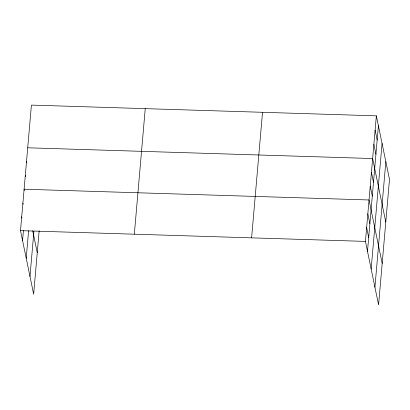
<?xml version="1.0" encoding="UTF-8"?>
<svg xmlns="http://www.w3.org/2000/svg" width="410" height="410" viewBox="0 0 410 410"><rect width="100%" height="100%" fill="white"/><g stroke="black" fill="none" stroke-linecap="round" stroke-linejoin="round"><path stroke-width="0.61" d="M39.16 230.748L33.651 294.154L20.5 230.656L31.416 105.098L376.349 115.845L389.5 179.344L378.584 304.902L365.438 241.403L376.349 115.845M22.555 240.583L23.431 230.538M26.214 258.264L28.618 230.64M29.986 276.473L33.917 231.276M134.331 234.202L145.242 108.645M251.607 237.856L262.523 112.299M367.493 251.335L378.404 125.778M371.152 269.011L382.069 143.454M374.924 287.226L385.841 161.668M27.706 147.79L372.639 158.537L385.789 222.03M20.5 230.656L365.438 241.403M375.114 130.078L377.169 140.005M373.879 144.31L375.934 154.237M371.439 172.349L373.495 182.276M370.24 186.16L372.295 196.088M382.187 263.466L369.036 199.972L24.103 189.225L24.359 190.465M367.837 213.784L369.892 223.711M366.637 227.591L368.692 237.523M26.501 161.601L26.758 162.842M25.302 175.413L25.558 176.654M32.708 230.789L37.248 252.719M22.904 203.032L23.16 204.277M21.699 216.844L21.956 218.084"/></g></svg>
